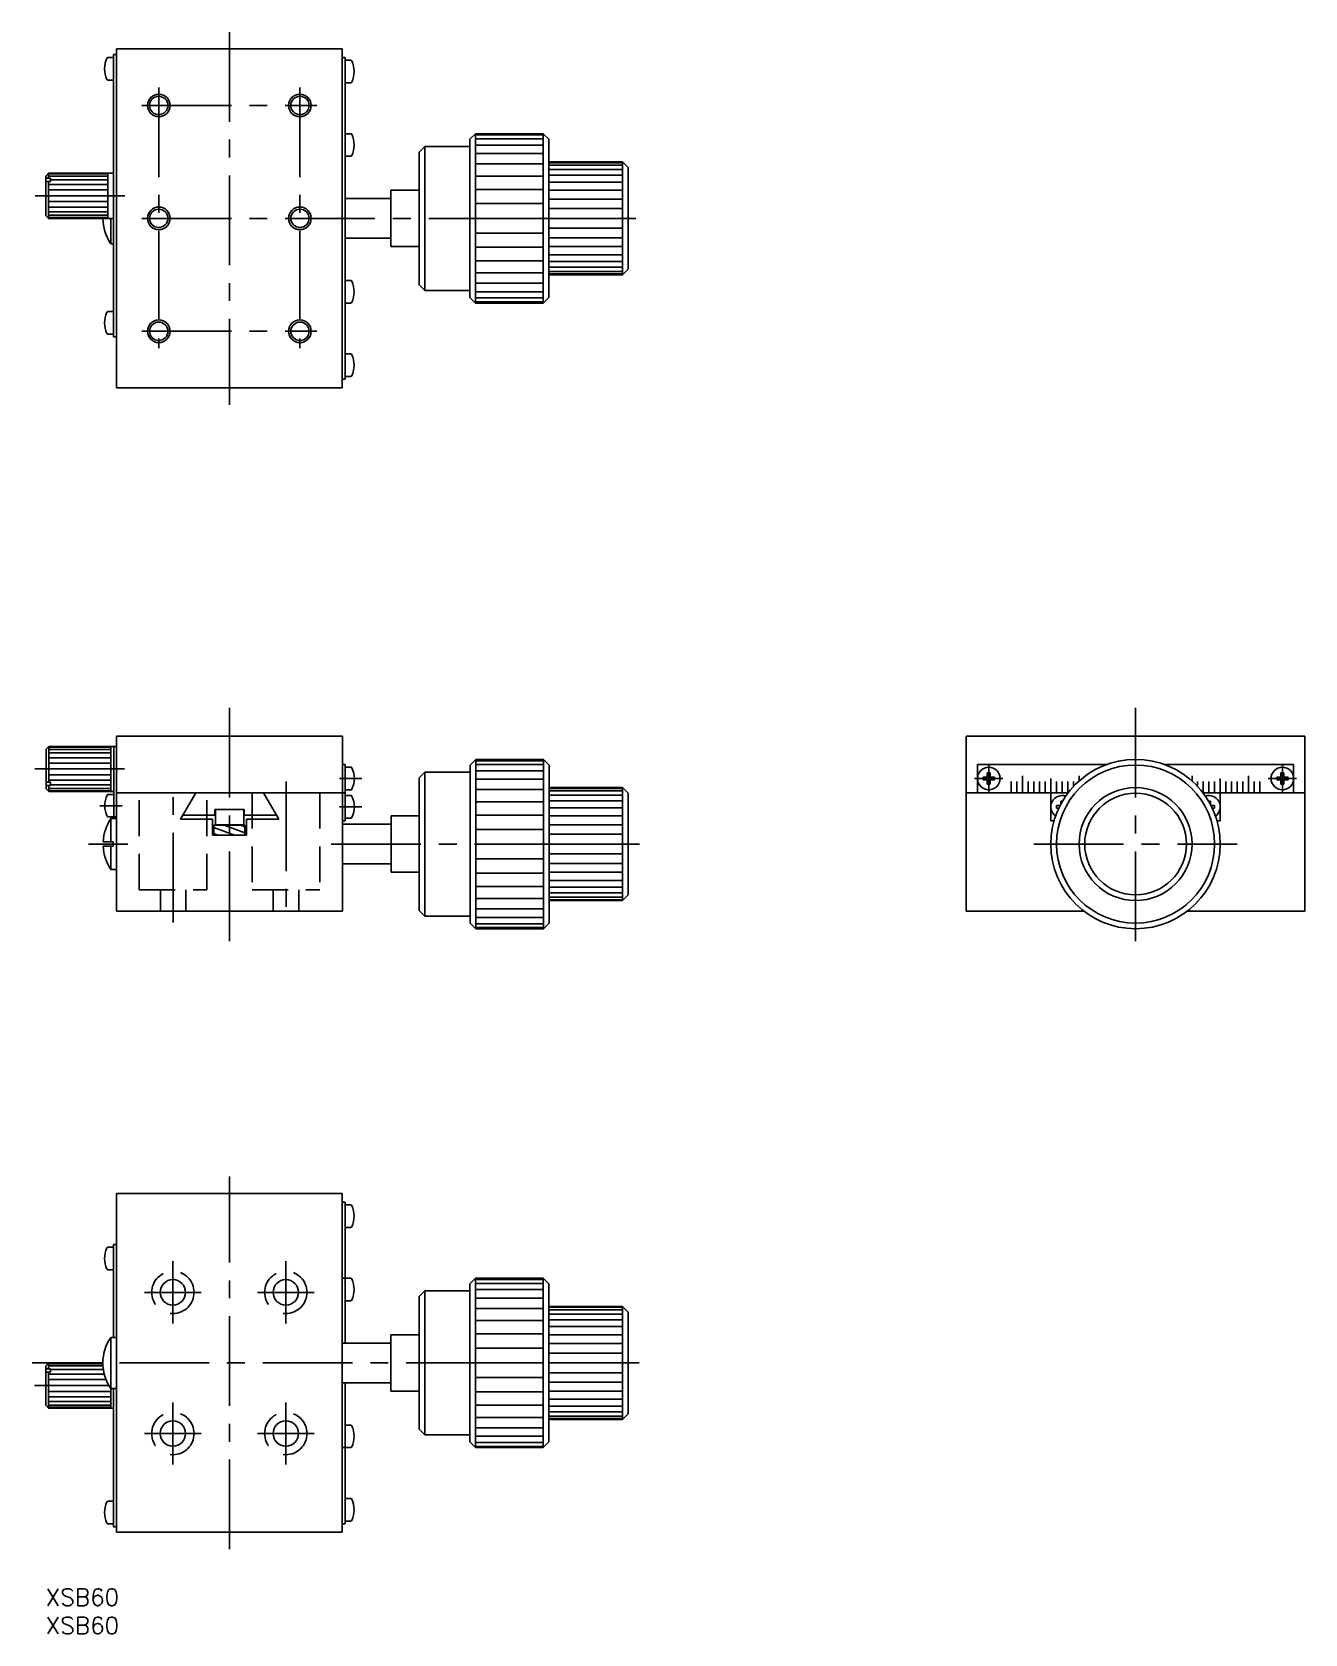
# Model space of a CAD drawing. Extents: x -2 to 223, y -8 to 276.
import ezdxf

# ---------------------------------------------------------------- set-up
doc = ezdxf.new("R2010")
doc.units = 0
doc.header["$LTSCALE"] = 0.5
doc.linetypes.add('CENTER', pattern=[50.8, 31.75, -6.35, 6.35, -6.35])
doc.linetypes.add('DASHED', pattern=[19.05, 12.7, -6.35])
for name, color, linetype in [('MSM_CENTER', 1, 'CENTER'), ('MSM_CONTINUOUS', 7, 'CONTINUOUS'), ('MSM_DASHED', 4, 'DASHED'), ('MSM_NARROW', 5, 'CONTINUOUS'), ('MSM_PART_NUMBER', 7, 'CONTINUOUS')]:
    doc.layers.add(name, color=color, linetype=linetype)
doc.styles.get("Standard").update_dxf_attribs({"font": 'txt.shx', "height": 3, "bigfont": 'bigfont.shx'})

msp = doc.modelspace()

# ---------------------------------------------------------------- linework, layer by layer
at = {"layer": 'MSM_CENTER'}
for p, q in [((32.5, 275.72), (32.5, 209.72)), ((20, 265.91), (20, 219.72)), ((45, 265.91), (45, 219.72)), ((17, 262.72), (48, 262.72)), ((14, 246.72), (-2, 246.72)), ((17, 242.72), (104.5, 242.72)), ((17, 222.72), (48, 222.72)), ((32.54, 156), (32.54, 114)), ((192.98, 156), (192.98, 114)), ((-1.96, 145.2), (14.54, 145.2)), ((166.98, 146), (166.98, 141)), ((218.98, 141), (218.98, 146)), ((22.54, 118), (22.54, 143)), ((42.54, 143), (42.54, 118)), ((51.99, 143.5), (55.99, 143.5)), ((164.48, 143.5), (169.48, 143.5)), ((216.48, 143.5), (221.48, 143.5)), ((9.54, 138.7), (13.54, 138.7)), ((51.99, 138.5), (55.99, 138.5)), ((7.54, 131.9), (14.54, 131.9)), ((50.54, 131.9), (105.14, 131.9)), ((174.98, 131.9), (210.98, 131.9)), ((32.5, 7), (32.5, 73)), ((22.5, 47), (22.5, 58)), ((42.5, 58), (42.5, 47)), ((17.5, 52.5), (27.5, 52.5)), ((37.5, 52.5), (47.5, 52.5)), ((105.1, 40), (-2.44, 40)), ((-2, 36), (11.17, 36)), ((22.5, 22), (22.5, 33)), ((42.5, 33), (42.5, 22)), ((27.5, 27.5), (17.5, 27.5)), ((47.5, 27.5), (37.5, 27.5))]:
    msp.add_line(p, q, dxfattribs=at)
at = {"layer": 'MSM_CONTINUOUS'}
for p, q in [((12.5, 272.72), (52.5, 272.72)), ((12.5, 212.72), (12.5, 272.72)), ((52.5, 272.72), (52.5, 212.72)), ((12, 271.22), (11.01, 271.22)), ((12, 221.72), (12, 271.72)), ((12, 271.72), (12.5, 271.72)), ((52.5, 271.22), (53, 271.22)), ((53, 214.22), (53, 271.22)), ((53.99, 270.72), (53, 270.72)), ((11.01, 267.22), (12, 267.22)), ((53, 266.72), (53.99, 266.72)), ((53.99, 257.72), (53, 257.72)), ((66.1, 254.47), (67.1, 255.47)), ((67.1, 255.47), (67.1, 229.97)), ((67.1, 255.47), (75.1, 255.47)), ((76.1, 257.72), (75.1, 256.72)), ((75.1, 256.72), (75.1, 228.72)), ((76.1, 257.72), (76.1, 227.72)), ((76.1, 257.72), (88.1, 257.72)), ((88.1, 257.72), (88.1, 227.72)), ((88.1, 257.72), (89.1, 256.72)), ((89.1, 256.72), (89.1, 228.72)), ((53, 253.72), (53.99, 253.72)), ((66.1, 254.47), (66.1, 230.97)), ((89.1, 252.72), (102.1, 252.72)), ((102.1, 252.72), (102.1, 232.72)), ((102.1, 252.72), (103.1, 251.72)), ((0, 250.22), (0.5, 250.72)), ((0, 250.22), (0, 243.22)), ((0, 249.82), (0.8, 249.82)), ((0.5, 250.72), (0.5, 249.82)), ((12, 250.72), (0.5, 250.72)), ((0.8, 249.82), (0.8, 249.25)), ((11, 250.72), (11, 242.72)), ((103.1, 251.72), (103.1, 233.72)), ((0.8, 249.25), (0, 249.25)), ((0.5, 249.25), (0.5, 242.72)), ((61.1, 247.72), (61.1, 237.72)), ((61.1, 247.72), (66.1, 247.72)), ((53, 246.22), (61.1, 246.22)), ((0.5, 242.72), (0, 243.22)), ((0.5, 242.72), (12, 242.72)), ((11.5, 238.22), (11.5, 242.72)), ((53, 239.22), (61.1, 239.22)), ((11.5, 238.22), (12, 238.22)), ((61.1, 237.72), (66.1, 237.72)), ((102.1, 232.72), (89.1, 232.72)), ((102.1, 232.72), (103.1, 233.72)), ((53.99, 231.72), (53, 231.72)), ((67.1, 229.97), (66.1, 230.97)), ((75.1, 229.97), (67.1, 229.97)), ((53, 227.72), (53.99, 227.72)), ((76.1, 227.72), (75.1, 228.72)), ((88.1, 227.72), (76.1, 227.72)), ((88.1, 227.72), (89.1, 228.72)), ((12, 226.22), (11.01, 226.22)), ((11.01, 222.22), (12, 222.22)), ((12, 221.72), (12.5, 221.72)), ((53.99, 218.72), (53, 218.72)), ((52.5, 214.22), (53, 214.22)), ((53, 214.72), (53.99, 214.72)), ((52.5, 212.72), (12.5, 212.72)), ((12.54, 120), (12.54, 151)), ((12.54, 151), (52.54, 151)), ((52.54, 151), (52.54, 120)), ((162.98, 151), (222.98, 151)), ((162.98, 120), (162.98, 151)), ((222.98, 151), (222.98, 120)), ((0.04, 148.7), (0.54, 149.2)), ((0.04, 148.7), (0.04, 141.7)), ((0.54, 149.2), (0.54, 142.84)), ((12.54, 149.2), (0.54, 149.2)), ((11.54, 149.2), (11.54, 141.2)), ((12.04, 136.7), (12.04, 149.2)), ((53.04, 146), (52.54, 146)), ((53.04, 146), (53.04, 136)), ((54.03, 145.5), (53.04, 145.5)), ((76.14, 146.9), (75.14, 145.9)), ((75.14, 145.9), (75.14, 117.9)), ((76.14, 146.9), (88.14, 146.9)), ((76.14, 146.9), (76.14, 116.9)), ((88.14, 146.9), (89.14, 145.9)), ((88.14, 146.9), (88.14, 116.9)), ((89.14, 145.9), (89.14, 117.9)), ((164.98, 146), (164.98, 141)), ((187.86, 146), (164.98, 146)), ((220.98, 146), (198.1, 146)), ((220.98, 141), (220.98, 146)), ((0.04, 142.84), (0.84, 142.84)), ((0.84, 142.27), (0.04, 142.27)), ((0.54, 142.27), (0.54, 141.2)), ((0.84, 142.84), (0.84, 142.27)), ((66.14, 143.65), (67.14, 144.65)), ((66.14, 143.65), (66.14, 120.15)), ((67.14, 144.65), (75.14, 144.65)), ((67.14, 144.65), (67.14, 119.15)), ((89.14, 141.9), (102.14, 141.9)), ((102.14, 141.9), (103.14, 140.9)), ((102.14, 141.9), (102.14, 121.9)), ((166.73, 143.75), (165.98, 143.75)), ((165.98, 143.75), (165.98, 143.25)), ((165.98, 143.25), (166.73, 143.25)), ((167.23, 144.5), (166.73, 144.5)), ((166.73, 144.5), (166.73, 143.75)), ((166.73, 143.25), (166.73, 142.5)), ((166.73, 142.5), (167.23, 142.5)), ((167.23, 143.75), (167.23, 144.5)), ((167.98, 143.75), (167.23, 143.75)), ((167.23, 142.5), (167.23, 143.25)), ((167.23, 143.25), (167.98, 143.25)), ((167.98, 143.25), (167.98, 143.75)), ((192.98, 144), (192.98, 141)), ((217.98, 143.75), (217.98, 143.25)), ((218.73, 143.75), (217.98, 143.75)), ((217.98, 143.25), (218.73, 143.25)), ((218.73, 144.5), (218.73, 143.75)), ((219.23, 144.5), (218.73, 144.5)), ((218.73, 143.25), (218.73, 142.5)), ((218.73, 142.5), (219.23, 142.5)), ((219.23, 143.75), (219.23, 144.5)), ((219.98, 143.75), (219.23, 143.75)), ((219.23, 143.25), (219.98, 143.25)), ((219.23, 142.5), (219.23, 143.25)), ((219.98, 143.25), (219.98, 143.75)), ((0.54, 141.2), (0.04, 141.7)), ((0.54, 141.2), (12.04, 141.2)), ((12.04, 140.7), (11.05, 140.7)), ((53.04, 141), (12.54, 141)), ((26.54, 141), (23.83, 136.3)), ((38.54, 141), (41.25, 136.3)), ((53.04, 141.5), (54.03, 141.5)), ((54.03, 140.5), (53.04, 140.5)), ((103.14, 140.9), (103.14, 122.9)), ((162.98, 141), (181.06, 141)), ((177.98, 136), (177.98, 141)), ((180.05, 139.5), (179.73, 139.5)), ((179.73, 139.5), (179.73, 138.93)), ((204.98, 141), (222.98, 141)), ((206.23, 139.5), (205.91, 139.5)), ((206.23, 138.93), (206.23, 139.5)), ((207.98, 141), (207.98, 136)), ((11.05, 136.7), (12.54, 136.7)), ((11.53, 136.4), (12.54, 136.4)), ((11.53, 132.3), (11.53, 136.4)), ((23.83, 136.3), (29.54, 136.3)), ((24.23, 137), (29.94, 137)), ((29.54, 136.3), (29.54, 133.5)), ((29.94, 138), (35.14, 138)), ((29.94, 137), (29.94, 138)), ((30.04, 135.23), (30.04, 138)), ((35.04, 138), (35.04, 135.23)), ((35.14, 138), (35.14, 137)), ((35.14, 137), (40.85, 137)), ((35.54, 133.5), (35.54, 136.3)), ((41.25, 136.3), (35.54, 136.3)), ((53.04, 136.5), (54.03, 136.5)), ((61.14, 136.9), (61.14, 126.9)), ((61.14, 136.9), (66.14, 136.9)), ((179.64, 138.75), (178.98, 138.75)), ((178.98, 138.75), (178.98, 138.25)), ((178.98, 138.25), (179.39, 138.25)), ((206.98, 138.75), (206.32, 138.75)), ((206.57, 138.25), (206.98, 138.25)), ((206.98, 138.25), (206.98, 138.75)), ((29.54, 133.5), (35.54, 133.5)), ((29.74, 135.23), (35.24, 135.23)), ((29.74, 133.5), (29.74, 135.23)), ((30.04, 135.3), (35.04, 135.3)), ((35.24, 133.5), (35.24, 135.23)), ((35.24, 134.9), (35.54, 134.9)), ((53.04, 136), (52.54, 136)), ((52.54, 135.4), (61.14, 135.4)), ((178.55, 136), (177.98, 136)), ((207.98, 136), (207.41, 136)), ((10.15, 132.3), (11.94, 132.3)), ((11.94, 131.5), (10.15, 131.5)), ((11.53, 127.4), (11.53, 131.5)), ((11.94, 132.3), (11.94, 131.5)), ((52.54, 128.4), (61.14, 128.4)), ((12.54, 127.4), (11.53, 127.4)), ((61.14, 126.9), (66.14, 126.9)), ((102.14, 121.9), (103.14, 122.9)), ((12.54, 120), (52.54, 120)), ((67.14, 119.15), (66.14, 120.15)), ((102.14, 121.9), (89.14, 121.9)), ((183.85, 120), (162.98, 120)), ((202.11, 120), (222.98, 120)), ((75.14, 119.15), (67.14, 119.15)), ((76.14, 116.9), (75.14, 117.9)), ((88.14, 116.9), (76.14, 116.9)), ((88.14, 116.9), (89.14, 117.9)), ((12.5, 10), (12.5, 70)), ((12.5, 70), (52.5, 70)), ((52.5, 70), (52.5, 10)), ((53, 68.5), (52.5, 68.5)), ((53, 43.5), (53, 68.5)), ((53.99, 68), (53, 68)), ((53, 64), (53.99, 64)), ((12, 60.5), (11.01, 60.5)), ((12, 44.5), (12, 61)), ((12.5, 61), (12, 61)), ((11.01, 56.5), (12, 56.5)), ((53.99, 55), (52.5, 55)), ((76.1, 55), (75.1, 54)), ((75.1, 54), (75.1, 26)), ((76.1, 55), (88.1, 55)), ((76.1, 55), (76.1, 25)), ((88.1, 55), (89.1, 54)), ((88.1, 55), (88.1, 25)), ((89.1, 54), (89.1, 26)), ((66.1, 51.75), (67.1, 52.75)), ((66.1, 51.75), (66.1, 28.25)), ((67.1, 52.75), (75.1, 52.75)), ((67.1, 52.75), (67.1, 27.25)), ((53, 51), (53.99, 51)), ((89.1, 50), (102.1, 50)), ((102.1, 50), (103.1, 49)), ((102.1, 50), (102.1, 30)), ((103.1, 49), (103.1, 31)), ((11.49, 44.5), (12.5, 44.5)), ((11.5, 44.5), (11.5, 32)), ((52.5, 43.5), (61.1, 43.5)), ((61.1, 45), (61.1, 35)), ((61.1, 45), (66.1, 45)), ((0, 39.5), (0.5, 40)), ((10.1, 40), (0.5, 40)), ((0.5, 40), (0.5, 38.93)), ((0, 39.5), (0, 32.5)), ((0, 38.93), (0.8, 38.93)), ((0.8, 38.36), (0, 38.36)), ((0.5, 38.36), (0.5, 32)), ((0.8, 38.93), (0.8, 38.36)), ((11.49, 35.5), (11.49, 39.6)), ((12.5, 35.5), (11.49, 35.5)), ((12, 11), (12, 35.5)), ((52.5, 36.5), (61.1, 36.5)), ((53, 11.5), (53, 36.5)), ((61.1, 35), (66.1, 35)), ((0.5, 32), (0, 32.5)), ((0.5, 32), (12, 32)), ((53.99, 29), (53, 29)), ((102.1, 30), (89.1, 30)), ((102.1, 30), (103.1, 31)), ((67.1, 27.25), (66.1, 28.25)), ((75.1, 27.25), (67.1, 27.25)), ((76.1, 25), (75.1, 26)), ((88.1, 25), (89.1, 26)), ((52.5, 25), (53.99, 25)), ((88.1, 25), (76.1, 25)), ((11.01, 15.5), (12, 15.5)), ((53.99, 16), (53, 16)), ((12, 11.5), (11.01, 11.5)), ((53, 11.5), (52.5, 11.5)), ((53, 12), (53.99, 12)), ((12.5, 11), (12, 11)), ((52.5, 10), (12.5, 10))]:
    msp.add_line(p, q, dxfattribs=at)
for centre, radius in [((20, 262.72), 1.62), ((45, 262.72), 1.62), ((20, 242.72), 1.62), ((45, 242.72), 1.62), ((20, 222.72), 1.62), ((45, 222.72), 1.62), ((166.98, 143.5), 2), ((192.98, 131.9), 15), ((192.98, 131.9), 14), ((218.98, 143.5), 2), ((192.98, 131.9), 10), ((192.98, 131.9), 9), ((22.5, 52.5), 2.25), ((42.5, 52.5), 2.25), ((22.5, 27.5), 2.25), ((42.5, 27.5), 2.25)]:
    msp.add_circle(centre, radius, dxfattribs=at)
for centre, radius, start, end in [((14.75, 269.22), 4.35, 154.3284, 205.6716), ((11.01, 271.02), 0.2, 90, 154.3284), ((53.99, 270.52), 0.2, 25.6716, 90), ((50.25, 268.72), 4.35, 334.3284, 25.6716), ((11.01, 267.42), 0.2, 205.6716, 270), ((53.99, 266.92), 0.2, 270, 334.3284), ((53.99, 257.52), 0.2, 25.6716, 90), ((50.25, 255.72), 4.35, 334.3284, 25.6716), ((53.99, 253.92), 0.2, 270, 334.3284), ((18.11, 242.72), 8, 180, 214.2289), ((53.99, 231.52), 0.2, 25.6716, 90), ((50.25, 229.72), 4.35, 334.3284, 25.6716), ((53.99, 227.92), 0.2, 270, 334.3284), ((14.75, 224.22), 4.35, 154.3284, 205.6716), ((11.01, 226.02), 0.2, 90, 154.3284), ((11.01, 222.42), 0.2, 205.6716, 270), ((53.99, 218.52), 0.2, 25.6716, 90), ((50.25, 216.72), 4.35, 334.3284, 25.6716), ((53.99, 214.92), 0.2, 270, 334.3284), ((54.03, 145.3), 0.2, 25.6716, 90), ((50.29, 143.5), 4.35, 334.3284, 25.6716), ((14.8, 138.7), 4.35, 154.3284, 205.6716), ((11.05, 140.5), 0.2, 90, 154.3284), ((54.03, 141.7), 0.2, 270, 334.3284), ((54.03, 140.3), 0.2, 25.6716, 90), ((50.29, 138.5), 4.35, 334.3284, 25.6716), ((179.98, 138.5), 2, 71.4048, 234.7621), ((205.98, 138.5), 2, 305.2379, 108.5952), ((18.14, 131.9), 8, 145.7711, 177.134), ((11.05, 136.9), 0.2, 205.6716, 270), ((54.03, 136.7), 0.2, 270, 334.3284), ((18.14, 131.9), 8, 182.866, 214.2289), ((53.99, 67.8), 0.2, 25.6716, 90), ((50.25, 66), 4.35, 334.3284, 25.6716), ((53.99, 64.2), 0.2, 270, 334.3284), ((14.75, 58.5), 4.35, 154.3284, 205.6716), ((11.01, 60.3), 0.2, 90, 154.3284), ((11.01, 56.7), 0.2, 205.6716, 270), ((53.99, 54.8), 0.2, 25.6716, 90), ((50.25, 53), 4.35, 334.3284, 25.6716), ((53.99, 51.2), 0.2, 270, 334.3284), ((18.1, 40), 8, 145.7711, 214.2289), ((53.99, 28.8), 0.2, 25.6716, 90), ((50.25, 27), 4.35, 334.3284, 25.6716), ((53.99, 25.2), 0.2, 270, 334.3284), ((14.75, 13.5), 4.35, 154.3284, 205.6716), ((11.01, 15.3), 0.2, 90, 154.3284), ((53.99, 15.8), 0.2, 25.6716, 90), ((50.25, 14), 4.35, 334.3284, 25.6716), ((11.01, 11.7), 0.2, 205.6716, 270), ((53.99, 12.2), 0.2, 270, 334.3284)]:
    msp.add_arc(centre, radius, start, end, dxfattribs=at)
at = {"layer": 'MSM_DASHED'}
for p, q in [((16.54, 123.8), (16.54, 141)), ((28.54, 123.8), (28.54, 141)), ((36.54, 141), (36.54, 123.8)), ((48.54, 141), (48.54, 123.8)), ((16.54, 123.8), (28.54, 123.8)), ((20.29, 120), (20.29, 123.8)), ((24.79, 120), (24.79, 123.8)), ((36.54, 123.8), (48.54, 123.8)), ((40.29, 123.8), (40.29, 120)), ((44.79, 123.8), (44.79, 120))]:
    msp.add_line(p, q, dxfattribs=at)
for centre in [(22.5, 52.5), (42.5, 52.5), (22.5, 27.5), (42.5, 27.5)]:
    msp.add_circle(centre, 3.75, dxfattribs=at)
at = {"layer": 'MSM_NARROW'}
for p, q in [((88.1, 257.49), (76.1, 257.49)), ((88.1, 256.82), (76.1, 256.82)), ((88.1, 255.71), (76.1, 255.71)), ((88.1, 254.21), (76.1, 254.21)), ((102.1, 252.57), (89.1, 252.57)), ((0.5, 250.58), (11, 250.58)), ((0.5, 250.18), (11, 250.18)), ((88.1, 252.36), (76.1, 252.36)), ((88.1, 250.22), (76.1, 250.22)), ((102.1, 252.12), (89.1, 252.12)), ((102.1, 251.38), (89.1, 251.38)), ((102.1, 250.38), (89.1, 250.38)), ((0.5, 248.72), (11, 248.72)), ((0.5, 247.76), (11, 247.76)), ((0.8, 249.55), (11, 249.55)), ((88.1, 247.85), (76.1, 247.85)), ((102.1, 249.15), (89.1, 249.15)), ((102.1, 247.72), (89.1, 247.72)), ((0.5, 246.72), (11, 246.72)), ((11, 245.69), (0.5, 245.69)), ((11, 244.72), (0.5, 244.72)), ((88.1, 245.33), (76.1, 245.33)), ((102.1, 246.14), (89.1, 246.14)), ((102.1, 244.46), (89.1, 244.46)), ((11, 243.89), (0.5, 243.89)), ((11, 243.26), (0.5, 243.26)), ((11, 242.86), (0.5, 242.86)), ((76.1, 242.72), (88.1, 242.72)), ((102.1, 242.72), (89.1, 242.72)), ((76.1, 240.12), (88.1, 240.12)), ((89.1, 240.98), (102.1, 240.98)), ((89.1, 239.3), (102.1, 239.3)), ((76.1, 237.59), (88.1, 237.59)), ((89.1, 237.72), (102.1, 237.72)), ((89.1, 236.29), (102.1, 236.29)), ((76.1, 235.22), (88.1, 235.22)), ((76.1, 233.08), (88.1, 233.08)), ((89.1, 235.06), (102.1, 235.06)), ((89.1, 234.06), (102.1, 234.06)), ((89.1, 233.32), (102.1, 233.32)), ((89.1, 232.87), (102.1, 232.87)), ((76.1, 231.23), (88.1, 231.23)), ((76.1, 229.73), (88.1, 229.73)), ((76.1, 228.62), (88.1, 228.62)), ((76.1, 227.95), (88.1, 227.95)), ((0.54, 149.06), (11.54, 149.06)), ((0.54, 148.66), (11.54, 148.66)), ((0.54, 148.03), (11.54, 148.03)), ((0.54, 147.2), (11.54, 147.2)), ((0.54, 146.24), (11.54, 146.24)), ((11.54, 145.2), (0.54, 145.2)), ((88.14, 146.67), (76.14, 146.67)), ((88.14, 146), (76.14, 146)), ((88.14, 144.89), (76.14, 144.89)), ((11.54, 144.16), (0.54, 144.16)), ((11.54, 143.2), (0.54, 143.2)), ((11.54, 142.37), (0.84, 142.37)), ((88.14, 143.39), (76.14, 143.39)), ((170.98, 143), (170.98, 141)), ((171.98, 143), (171.98, 141)), ((172.98, 144), (172.98, 141)), ((173.98, 143), (173.98, 141)), ((174.98, 143), (174.98, 141)), ((175.98, 143), (175.98, 141)), ((176.98, 143), (176.98, 141)), ((177.98, 143.5), (177.98, 141)), ((178.98, 143), (178.98, 141)), ((179.98, 143), (179.98, 141)), ((180.98, 143), (180.98, 141)), ((181.98, 143), (181.98, 142.1)), ((182.98, 143.08), (182.98, 144)), ((202.98, 143.08), (202.98, 144)), ((203.98, 142.1), (203.98, 143)), ((204.98, 141), (204.98, 143)), ((205.98, 141), (205.98, 143)), ((206.98, 141), (206.98, 143)), ((207.98, 141), (207.98, 143.5)), ((208.98, 141), (208.98, 143)), ((209.98, 141), (209.98, 143)), ((210.98, 141), (210.98, 143)), ((211.98, 141), (211.98, 143)), ((212.98, 141), (212.98, 144)), ((213.98, 141), (213.98, 143)), ((214.98, 141), (214.98, 143)), ((11.54, 141.74), (0.54, 141.74)), ((11.54, 141.34), (0.54, 141.34)), ((88.14, 141.54), (76.14, 141.54)), ((88.14, 139.4), (76.14, 139.4)), ((102.14, 141.75), (89.14, 141.75)), ((102.14, 141.3), (89.14, 141.3)), ((102.14, 140.56), (89.14, 140.56)), ((102.14, 139.56), (89.14, 139.56)), ((88.14, 137.03), (76.14, 137.03)), ((102.14, 138.33), (89.14, 138.33)), ((102.14, 136.9), (89.14, 136.9)), ((29.74, 134.83), (33.4, 133.5)), ((29.74, 133.77), (30.48, 133.5)), ((31.59, 135.23), (35.24, 133.9)), ((34.51, 135.23), (35.24, 134.96)), ((88.14, 134.5), (76.14, 134.5)), ((102.14, 135.32), (89.14, 135.32)), ((102.14, 133.64), (89.14, 133.64)), ((76.14, 131.9), (88.14, 131.9)), ((102.14, 131.9), (89.14, 131.9)), ((76.14, 129.3), (88.14, 129.3)), ((89.14, 130.16), (102.14, 130.16)), ((89.14, 128.48), (102.14, 128.48)), ((76.14, 126.77), (88.14, 126.77)), ((89.14, 126.9), (102.14, 126.9)), ((89.14, 125.47), (102.14, 125.47)), ((76.14, 124.4), (88.14, 124.4)), ((76.14, 122.26), (88.14, 122.26)), ((89.14, 124.24), (102.14, 124.24)), ((89.14, 123.24), (102.14, 123.24)), ((89.14, 122.5), (102.14, 122.5)), ((89.14, 122.05), (102.14, 122.05)), ((76.14, 120.41), (88.14, 120.41)), ((76.14, 118.91), (88.14, 118.91)), ((76.14, 117.8), (88.14, 117.8)), ((76.14, 117.13), (88.14, 117.13)), ((88.1, 54.77), (76.1, 54.77)), ((88.1, 54.1), (76.1, 54.1)), ((88.1, 52.99), (76.1, 52.99)), ((88.1, 51.49), (76.1, 51.49)), ((88.1, 49.64), (76.1, 49.64)), ((102.1, 49.85), (89.1, 49.85)), ((102.1, 49.4), (89.1, 49.4)), ((102.1, 48.66), (89.1, 48.66)), ((88.1, 47.5), (76.1, 47.5)), ((102.1, 47.66), (89.1, 47.66)), ((102.1, 46.43), (89.1, 46.43)), ((88.1, 45.13), (76.1, 45.13)), ((88.1, 42.6), (76.1, 42.6)), ((102.1, 45), (89.1, 45)), ((102.1, 43.42), (89.1, 43.42)), ((0.5, 39.86), (10.1, 39.86)), ((76.1, 40), (88.1, 40)), ((102.1, 41.74), (89.1, 41.74)), ((102.1, 40), (89.1, 40)), ((0.5, 39.46), (10.12, 39.46)), ((0.5, 38), (10.35, 38)), ((0.5, 37.04), (10.67, 37.04)), ((0.8, 38.83), (10.19, 38.83)), ((76.1, 37.4), (88.1, 37.4)), ((89.1, 38.26), (102.1, 38.26)), ((0.5, 36), (11.17, 36)), ((11.5, 34.96), (0.5, 34.96)), ((76.1, 34.87), (88.1, 34.87)), ((89.1, 36.58), (102.1, 36.58)), ((89.1, 35), (102.1, 35)), ((11.5, 34), (0.5, 34)), ((11.5, 33.17), (0.5, 33.17)), ((11.5, 32.54), (0.5, 32.54)), ((11.5, 32.14), (0.5, 32.14)), ((76.1, 32.5), (88.1, 32.5)), ((89.1, 33.57), (102.1, 33.57)), ((89.1, 32.34), (102.1, 32.34)), ((89.1, 31.34), (102.1, 31.34)), ((76.1, 30.36), (88.1, 30.36)), ((76.1, 28.51), (88.1, 28.51)), ((89.1, 30.6), (102.1, 30.6)), ((89.1, 30.15), (102.1, 30.15)), ((76.1, 27.01), (88.1, 27.01)), ((76.1, 25.9), (88.1, 25.9)), ((76.1, 25.23), (88.1, 25.23))]:
    msp.add_line(p, q, dxfattribs=at)
for centre in [(20, 262.72), (45, 262.72), (20, 242.72), (45, 242.72), (20, 222.72), (45, 222.72)]:
    msp.add_circle(centre, 2, dxfattribs=at)

# ---------------------------------------------------------------- texts
at = {"layer": 'MSM_PART_NUMBER'}
for p in [(0, -3), (0, -8)]:
    msp.add_text('XSB60', height=3, dxfattribs=at).set_placement(p)

doc.saveas('drawing.dxf')
